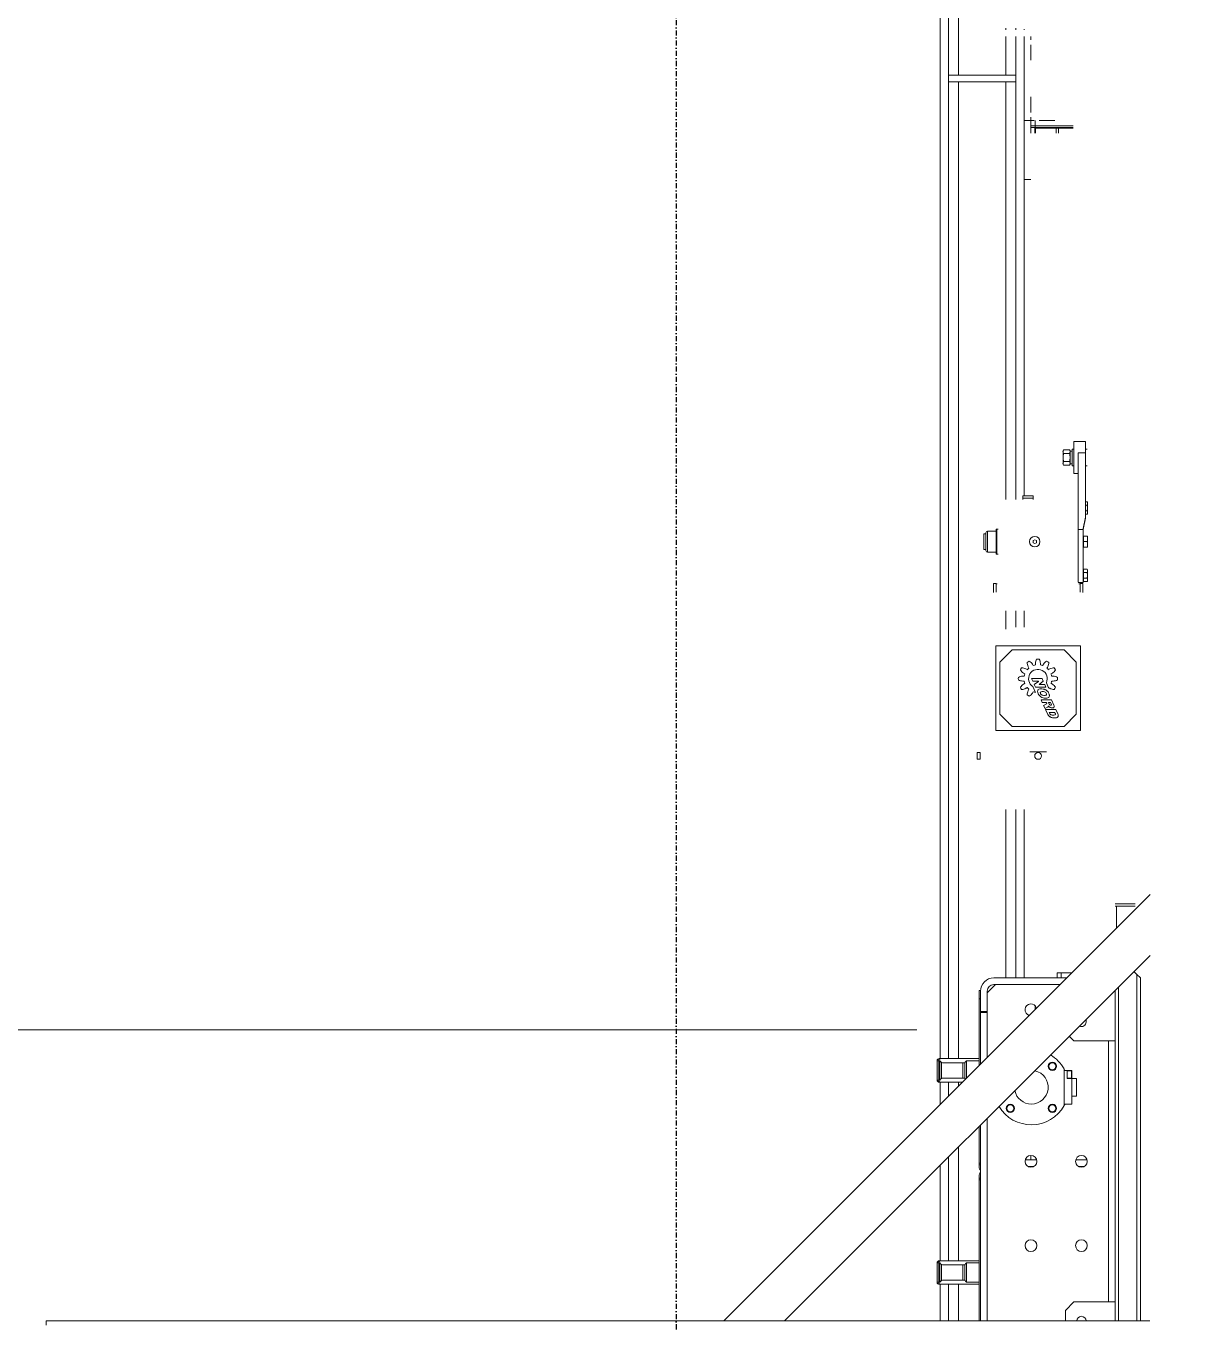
# Model space of a CAD drawing. Header units: millimetres. Extents: x 2179 to 48742, y 3478 to 161002.
# Drawn here: x 21297 to 22679, y 130119 to 131659 of the extents above; entities that cross this region are included whole.
import ezdxf

# ---------------------------------------------------------------- set-up
doc = ezdxf.new("R2010")
doc.units = ezdxf.units.MM
doc.linetypes.add('1_Čerchovaná 6_0mm', pattern=[12, 6, -3, 0, -3])
doc.layers.add('0-1', color=7, linetype='Continuous', lineweight=9)
for name, color, linetype, lineweight, true_color in [('2966-1_navrh dispozice stroju-HK_02_dwg-1', 7, 'Continuous', 9, 0x919191), ('man_ plochy-2', 7, 'Continuous', 9, 0x919191), ('S-GRID-1', 9, '1_Čerchovaná 6_0mm', 25, 0x808080)]:
    doc.layers.add(name, color=color, linetype=linetype, lineweight=lineweight, true_color=true_color)

# ---------------------------------------------------------------- blocks, each defined once
blk = doc.blocks.new('2966-1_navrh dispozice stroju-HK_02_dwg_SE3009-903385-1NP _ stroje')
at = {"layer": '0-1'}
for p, q in [((6397.5, -1577.7), (6401.5, -1577.7)), ((6407.3, -1577.7), (6425.7, -1577.7)), ((6469.3, -1577.7), (6487.7, -1577.7)), ((6493.5, -1577.7), (6497.5, -1577.7))]:
    blk.add_line(p, q, dxfattribs=at)
blk = doc.blocks.new('2966-1_navrh dispozice stroju-HK_02_dwg_SE3010-903386-1NP _ stroje')
at = {"layer": '0-1'}
blk.add_line((6505.5, -1577.7), (6512.5, -1577.7), dxfattribs=at)
blk = doc.blocks.new('2966-1_navrh dispozice stroju-HK_02_dwg_SE3008-903387-1NP _ stroje')
at = {"layer": '0-1'}
for p, q in [((6388.9, -1585.7), (6389.5, -1585.7)), ((6497.5, -1577.7), (6497.5, -1585.7))]:
    blk.add_line(p, q, dxfattribs=at)
at = {"layer": '0-1', "flags": 128}
blk.add_lwpolyline([(6397.5, -1585.7), (6497.5, -1585.7), (6567.5, -1585.7), (6567.5, -1577.7)], dxfattribs=at)
for name in ['2966-1_navrh dispozice stroju-HK_02_dwg_SE3009-903385-1NP _ stroje', '2966-1_navrh dispozice stroju-HK_02_dwg_SE3010-903386-1NP _ stroje']:
    blk.add_blockref(name, (0, 0))
blk = doc.blocks.new('2966-1_navrh dispozice stroju-HK_02_dwg_SE2964-903421-1NP _ stroje')
at = {"layer": '0-1', "flags": 128}
blk.add_lwpolyline([(6443.5, -1675.7), (6451.5, -1675.7), (6451.5, -1595.7), (6443.5, -1595.7)], close=True, dxfattribs=at)
blk = doc.blocks.new('2966-1_navrh dispozice stroju-HK_02_dwg_SE2955-903425-1NP _ stroje')
at = {"layer": '0-1'}
for p, q in [((6943, -1585.7), (6567.5, -1585.7)), ((7099, -1585.7), (7079.5, -1585.7)), ((7515.5, -1585.7), (7315.5, -1585.7))]:
    blk.add_line(p, q, dxfattribs=at)
blk = doc.blocks.new('2966-1_navrh dispozice stroju-HK_02_dwg_SE2956-903426-1NP _ stroje')
at = {"layer": '0-1'}
for p, q in [((6389.5, -1595.7), (6387.5, -1595.7)), ((6947.5, -1595.7), (6397.5, -1595.7)), ((7099, -1595.7), (7079.5, -1595.7)), ((7515.5, -1595.7), (7315.5, -1595.7))]:
    blk.add_line(p, q, dxfattribs=at)
blk = doc.blocks.new('2966-1_navrh dispozice stroju-HK_02_dwg_SE2957-903427-1NP _ stroje')
at = {"layer": '0-1'}
for p, q in [((6389.5, -1607.7), (6387.5, -1607.7)), ((6443.5, -1607.7), (6397.5, -1607.7)), ((6947.5, -1607.7), (6451.5, -1607.7)), ((7101.5, -1607.7), (7079.5, -1607.7)), ((7515.5, -1607.7), (7315.5, -1607.7))]:
    blk.add_line(p, q, dxfattribs=at)
blk = doc.blocks.new('2966-1_navrh dispozice stroju-HK_02_dwg_SE2958-903428-1NP _ stroje')
at = {"layer": '0-1'}
for p, q in [((6443.5, -1663.7), (6222.1, -1663.7)), ((7611.5, -1663.7), (6451.5, -1663.7)), ((7644.2, -1663.7), (7639.5, -1663.7)), ((7851.5, -1663.7), (7716.3, -1663.7)), ((7923, -1663.7), (7879.5, -1663.7))]:
    blk.add_line(p, q, dxfattribs=at)
blk = doc.blocks.new('2966-1_navrh dispozice stroju-HK_02_dwg_SE2959-903429-1NP _ stroje')
at = {"layer": '0-1'}
for p, q in [((7611.5, -1675.7), (6209.6, -1675.7)), ((7656.2, -1675.7), (7639.5, -1675.7)), ((7851.5, -1675.7), (7728.3, -1675.7)), ((7923, -1675.7), (7879.5, -1675.7))]:
    blk.add_line(p, q, dxfattribs=at)
blk = doc.blocks.new('2966-1_navrh dispozice stroju-HK_02_dwg_SE2960-903430-1NP _ stroje')
at = {"layer": '0-1'}
for p, q in [((7611.5, -1685.7), (5998.5, -1685.7)), ((7666.2, -1685.7), (7639.5, -1685.7)), ((7851.5, -1685.7), (7738.3, -1685.7)), ((7923, -1685.7), (7879.5, -1685.7))]:
    blk.add_line(p, q, dxfattribs=at)
blk = doc.blocks.new('2966-1_navrh dispozice stroju-HK_02_dwg_SE2954-903431-1NP _ stroje')
for name in ['2966-1_navrh dispozice stroju-HK_02_dwg_SE2955-903425-1NP _ stroje', '2966-1_navrh dispozice stroju-HK_02_dwg_SE2956-903426-1NP _ stroje', '2966-1_navrh dispozice stroju-HK_02_dwg_SE2957-903427-1NP _ stroje', '2966-1_navrh dispozice stroju-HK_02_dwg_SE2958-903428-1NP _ stroje', '2966-1_navrh dispozice stroju-HK_02_dwg_SE2959-903429-1NP _ stroje', '2966-1_navrh dispozice stroju-HK_02_dwg_SE2960-903430-1NP _ stroje']:
    blk.add_blockref(name, (0, 0))
blk = doc.blocks.new('2966-1_navrh dispozice stroju-HK_02_dwg_SE2778-903494-1NP _ stroje')
at = {"layer": '0-1'}
for p, q in [((7874.5, -1658.7), (7856.5, -1658.7)), ((7855.9, -1684), (7875.1, -1684))]:
    blk.add_line(p, q, dxfattribs=at)
at = {"layer": '0-1', "flags": 128}
for points in [[(7851.5, -1686.7), (7851.5, -1685.3), (7851.5, -1639.2)], [(7854, -1639.2), (7854, -1654.4), (7877, -1654.4), (7877, -1639.2)], [(7879.5, -1639.2), (7879.5, -1685.3), (7879.5, -1686.7)], [(7874.5, -1681.8), (7874.5, -1656.2), (7856.5, -1656.2), (7856.5, -1681.8)], [(7877, -1687.3), (7854, -1687.3), (7854, -1689.2), (7877, -1689.2), (7877, -1687.3), (7877, -1685.9), (7854, -1685.9), (7854, -1687.3)]]:
    blk.add_lwpolyline(points, dxfattribs=at)
at = {"layer": '0-1'}
for centre, radius, start, end in [((7854, -1686.7), 2.5, 180, 270), ((7850.4, -1680.5), 6.49, 303.1978, 327.5809), ((7880.6, -1680.5), 6.49, 212.4191, 236.8022), ((7877, -1686.7), 2.5, 270, 0)]:
    blk.add_arc(centre, radius, start, end, dxfattribs=at)
for points, knots in [([(7856.4, -1656.2), (7856.3, -1656.2), (7856.2, -1656.2), (7856.1, -1656.1), (7856, -1656.1), (7855.9, -1656), (7855.8, -1656), (7855.7, -1655.9), (7855.6, -1655.8), (7855.6, -1655.8), (7855.5, -1655.7), (7855.4, -1655.6), (7855.3, -1655.6), (7855.2, -1655.5), (7855.1, -1655.4), (7855, -1655.3), (7855, -1655.3), (7854.9, -1655.2), (7854.8, -1655.1), (7854.7, -1655.1), (7854.6, -1655), (7854.6, -1654.9), (7854.5, -1654.8), (7854.4, -1654.8), (7854.3, -1654.7), (7854.2, -1654.6), (7854.1, -1654.5), (7854.1, -1654.4), (7854, -1654.4)], [0, 0, 0, 0, 0.071322, 0.107036, 0.142754, 0.178473, 0.214191, 0.24991, 0.285628, 0.321347, 0.357066, 0.392784, 0.428503, 0.464222, 0.49994, 0.535659, 0.571377, 0.607096, 0.642814, 0.678533, 0.714252, 0.74997, 0.785689, 0.821407, 0.857126, 0.892844, 0.928563, 1, 1, 1, 1]), ([(7877, -1654.4), (7876.9, -1654.4), (7876.9, -1654.5), (7876.8, -1654.6), (7876.7, -1654.7), (7876.6, -1654.8), (7876.5, -1654.8), (7876.4, -1654.9), (7876.4, -1655), (7876.3, -1655.1), (7876.2, -1655.1), (7876.1, -1655.2), (7876, -1655.3), (7876, -1655.3), (7875.9, -1655.4), (7875.8, -1655.5), (7875.7, -1655.6), (7875.6, -1655.6), (7875.5, -1655.7), (7875.4, -1655.8), (7875.4, -1655.8), (7875.3, -1655.9), (7875.2, -1656), (7875.1, -1656), (7875, -1656.1), (7874.9, -1656.1), (7874.8, -1656.2), (7874.7, -1656.2), (7874.6, -1656.2)], [0, 0, 0, 0, 0.071437, 0.107156, 0.142874, 0.178593, 0.214311, 0.25003, 0.285748, 0.321467, 0.357186, 0.392904, 0.428623, 0.464341, 0.50006, 0.535778, 0.571497, 0.607216, 0.642934, 0.678653, 0.714372, 0.75009, 0.785809, 0.821527, 0.857246, 0.892964, 0.928678, 1, 1, 1, 1]), ([(7851.5, -1685.3), (7851.5, -1685.6), (7851.6, -1686), (7852, -1686.5), (7852.3, -1686.8), (7852.7, -1687), (7853.3, -1687.2), (7853.7, -1687.3), (7854, -1687.3)], [0, 0, 0, 0, 0.249775, 0.37473, 0.499732, 0.624771, 0.749834, 1, 1, 1, 1]), ([(7856.5, -1681.8), (7856.5, -1682.2), (7856.4, -1682.9), (7856.1, -1683.6), (7855.9, -1684)], [0, 0, 0, 0, 0.499999, 1, 1, 1, 1]), ([(7875.1, -1684), (7874.9, -1683.6), (7874.6, -1682.9), (7874.5, -1682.2), (7874.5, -1681.8)], [0, 0, 0, 0, 0.499999, 1, 1, 1, 1]), ([(7877, -1687.3), (7877.3, -1687.3), (7877.7, -1687.2), (7878.3, -1687), (7878.7, -1686.8), (7879, -1686.5), (7879.4, -1686), (7879.5, -1685.6), (7879.5, -1685.3)], [0, 0, 0, 0, 0.250161, 0.375224, 0.500264, 0.625267, 0.750223, 1, 1, 1, 1])]:
    blk.add_open_spline(points, degree=3, knots=knots, dxfattribs=at)
blk = doc.blocks.new('2966-1_navrh dispozice stroju-HK_02_dwg_SE2777-903495-1NP _ stroje')
at = {"layer": '0-1', "flags": 128}
for points in [[(7753.5, -1637.7), (7753.5, -1639.2), (7750.4, -1639.2)], [(7753.5, -1639.2), (7755.5, -1639.2), (7923, -1639.2)], [(7755.5, -1639.2), (7755.5, -1637.7), (7923, -1637.7)]]:
    blk.add_lwpolyline(points, dxfattribs=at)
at = {"layer": '0-1'}
blk.add_arc((7750.4, -1634.4), 4.86, 223.7377, 270, dxfattribs=at)
blk = doc.blocks.new('2966-1_navrh dispozice stroju-HK_02_dwg_SE2772-903498-1NP _ stroje')
at = {"layer": '0-1', "flags": 128}
for points in [[(7515.5, -1541.7), (7509.5, -1541.7), (7509.5, -1529.1)], [(7515.5, -1546.7), (7509.5, -1546.7), (7509.5, -1541.7)]]:
    blk.add_lwpolyline(points, dxfattribs=at)
blk = doc.blocks.new('2966-1_navrh dispozice stroju-HK_02_dwg_SE2770-903500-1NP _ stroje')
at = {"layer": '0-1'}
blk.add_line((7564.8, -1512.2), (7568, -1512.2), dxfattribs=at)
at = {"layer": '0-1', "flags": 128}
blk.add_lwpolyline([(7584.9, -1532.3), (7590.5, -1526.7), (7590.5, -1477.7)], dxfattribs=at)
at = {"layer": '0-1'}
blk.add_arc((7568, -1517.7), 5.5, 332.2054, 90, dxfattribs=at)
blk = doc.blocks.new('2966-1_navrh dispozice stroju-HK_02_dwg_SE2769-903501-1NP _ stroje')
at = {"layer": '0-1', "flags": 128}
blk.add_lwpolyline([(7900.5, -1477.7), (7900.5, -1526.7), (7910.5, -1536.7), (7923, -1536.7)], dxfattribs=at)
at = {"layer": '0-1'}
blk.add_arc((7923, -1517.7), 5.5, 90, 270, dxfattribs=at)
blk = doc.blocks.new('2966-1_navrh dispozice stroju-HK_02_dwg_SE2766-903504-1NP _ stroje')
at = {"layer": '0-1'}
for p, q in [((7923, -1451.7), (7511.6, -1451.7)), ((7923, -1473.8), (7526.4, -1473.8)), ((7923, -1477.7), (7530.3, -1477.7))]:
    blk.add_line(p, q, dxfattribs=at)
at = {"layer": '0-1', "flags": 128}
blk.add_lwpolyline([(7923, -1447.7), (7515.5, -1447.7), (7511.6, -1451.7), (7507.9, -1455.3)], dxfattribs=at)
blk = doc.blocks.new('2966-1_navrh dispozice stroju-HK_02_dwg_SE2757-903507-1NP _ stroje')
at = {"layer": '0-1'}
for p, q in [((7634.5, -1658.7), (7616.5, -1658.7)), ((7615.9, -1684), (7635.1, -1684))]:
    blk.add_line(p, q, dxfattribs=at)
at = {"layer": '0-1', "flags": 128}
for points in [[(7611.5, -1686.7), (7611.5, -1685.3), (7611.5, -1639.2)], [(7614, -1639.2), (7614, -1654.4), (7634.8, -1654.4)], [(7634.5, -1681.8), (7634.5, -1656.2), (7616.5, -1656.2), (7616.5, -1681.8)], [(7639.5, -1659.1), (7639.5, -1685.3), (7639.5, -1686.7)], [(7637, -1687.3), (7614, -1687.3), (7614, -1689.2), (7637, -1689.2), (7637, -1687.3), (7637, -1685.9), (7614, -1685.9), (7614, -1687.3)]]:
    blk.add_lwpolyline(points, dxfattribs=at)
at = {"layer": '0-1'}
for centre, radius, start, end in [((7614, -1686.7), 2.5, 180, 270), ((7610.4, -1680.5), 6.49, 303.1978, 327.5809), ((7640.6, -1680.5), 6.49, 212.4191, 236.8022), ((7637, -1686.7), 2.5, 270, 0)]:
    blk.add_arc(centre, radius, start, end, dxfattribs=at)
for points, knots in [([(7616.4, -1656.2), (7616.3, -1656.2), (7616.2, -1656.2), (7616.1, -1656.1), (7616, -1656.1), (7615.9, -1656), (7615.8, -1656), (7615.7, -1655.9), (7615.6, -1655.8), (7615.6, -1655.8), (7615.5, -1655.7), (7615.4, -1655.6), (7615.3, -1655.6), (7615.2, -1655.5), (7615.1, -1655.4), (7615, -1655.3), (7615, -1655.3), (7614.9, -1655.2), (7614.8, -1655.1), (7614.7, -1655.1), (7614.6, -1655), (7614.6, -1654.9), (7614.5, -1654.8), (7614.4, -1654.8), (7614.3, -1654.7), (7614.2, -1654.6), (7614.1, -1654.5), (7614.1, -1654.4), (7614, -1654.4)], [0, 0, 0, 0, 0.071322, 0.107036, 0.142754, 0.178473, 0.214191, 0.24991, 0.285628, 0.321347, 0.357066, 0.392784, 0.428503, 0.464222, 0.49994, 0.535659, 0.571377, 0.607096, 0.642814, 0.678533, 0.714252, 0.74997, 0.785689, 0.821407, 0.857126, 0.892844, 0.928563, 1, 1, 1, 1]), ([(7635.8, -1655.4), (7635.8, -1655.5), (7635.7, -1655.6), (7635.6, -1655.6), (7635.5, -1655.7), (7635.5, -1655.8), (7635.4, -1655.8), (7635.3, -1655.9), (7635.2, -1655.9), (7635.1, -1656), (7635, -1656), (7635, -1656.1), (7634.9, -1656.1), (7634.8, -1656.2), (7634.7, -1656.2), (7634.6, -1656.2)], [0, 0, 0, 0, 0.133358, 0.200037, 0.266716, 0.333395, 0.400074, 0.466753, 0.533433, 0.600112, 0.666791, 0.733469, 0.800148, 0.866823, 1, 1, 1, 1]), ([(7611.5, -1685.3), (7611.5, -1685.6), (7611.6, -1686), (7612, -1686.5), (7612.3, -1686.8), (7612.7, -1687), (7613.3, -1687.2), (7613.7, -1687.3), (7614, -1687.3)], [0, 0, 0, 0, 0.249775, 0.37473, 0.499732, 0.624771, 0.749834, 1, 1, 1, 1]), ([(7616.5, -1681.8), (7616.5, -1682.2), (7616.4, -1682.9), (7616.1, -1683.6), (7615.9, -1684)], [0, 0, 0, 0, 0.499999, 1, 1, 1, 1]), ([(7635.1, -1684), (7634.9, -1683.6), (7634.6, -1682.9), (7634.5, -1682.2), (7634.5, -1681.8)], [0, 0, 0, 0, 0.499999, 1, 1, 1, 1]), ([(7637, -1687.3), (7637.3, -1687.3), (7637.7, -1687.2), (7638.3, -1687), (7638.7, -1686.8), (7639, -1686.5), (7639.4, -1686), (7639.5, -1685.6), (7639.5, -1685.3)], [0, 0, 0, 0, 0.250161, 0.375224, 0.500264, 0.625267, 0.750223, 1, 1, 1, 1])]:
    blk.add_open_spline(points, degree=3, knots=knots, dxfattribs=at)
blk = doc.blocks.new('2966-1_navrh dispozice stroju-HK_02_dwg_SE2755-903508-1NP _ stroje')
at = {"layer": '0-1'}
for p, q in [((7619.7, -1639.2), (7540.5, -1639.2)), ((7735.5, -1639.2), (7691.8, -1639.2))]:
    blk.add_line(p, q, dxfattribs=at)
blk = doc.blocks.new('2966-1_navrh dispozice stroju-HK_02_dwg_SE2756-903509-1NP _ stroje')
at = {"layer": '0-1'}
for p, q in [((7618.2, -1637.7), (7540.5, -1637.7)), ((7735.5, -1637.7), (7690.3, -1637.7))]:
    blk.add_line(p, q, dxfattribs=at)
blk = doc.blocks.new('2966-1_navrh dispozice stroju-HK_02_dwg_SE2754-903510-1NP _ stroje')
at = {"layer": '0-1', "flags": 128}
for points in [[(7540.5, -1637.7), (7540.5, -1639.2), (7530.5, -1639.2), (7530.5, -1637.7)], [(7737.5, -1639.2), (7735.5, -1639.2), (7735.5, -1637.7)], [(7737.5, -1637.7), (7737.5, -1639.2), (7740.6, -1639.2)]]:
    blk.add_lwpolyline(points, dxfattribs=at)
at = {"layer": '0-1'}
blk.add_arc((7740.6, -1634.4), 4.86, 270, 316.2623, dxfattribs=at)
for name in ['2966-1_navrh dispozice stroju-HK_02_dwg_SE2756-903509-1NP _ stroje', '2966-1_navrh dispozice stroju-HK_02_dwg_SE2755-903508-1NP _ stroje']:
    blk.add_blockref(name, (0, 0))
blk = doc.blocks.new('2966-1_navrh dispozice stroju-HK_02_dwg_SE2752-903511-1NP _ stroje')
at = {"layer": '0-1'}
for start, end in [(360, 167.5845), (281.2857, 360)]:
    blk.add_arc((7645.5, -1577.2), 20, start, end, dxfattribs=at)
blk = doc.blocks.new('2966-1_navrh dispozice stroju-HK_02_dwg_SE2753-903512-1NP _ stroje')
at = {"layer": '0-1'}
for radius, start, end in [(44.6, 116.6108, 119.1367), (44.7, 60.8633, 63.3892)]:
    blk.add_arc((7645.5, -1577.2), radius, start, end, dxfattribs=at)
blk = doc.blocks.new('2966-1_navrh dispozice stroju-HK_02_dwg_SE2751-903513-1NP _ stroje')
at = {"layer": '0-1'}
blk.add_line((7623.8, -1538.2), (7667.2, -1538.2), dxfattribs=at)
at = {"layer": '0-1', "flags": 128}
for points in [[(7625.5, -1534.7), (7635, -1534.7), (7635, -1529.2), (7635, -1523.7), (7656, -1523.7), (7656, -1529.2)], [(7625.5, -1538.2), (7625.5, -1534.7), (7625.5, -1529.2), (7630.3, -1529.2), (7630.3, -1529.7)], [(7626, -1534.7), (7626, -1529.7), (7634.5, -1529.7), (7634.5, -1534.7)], [(7665.5, -1538.2), (7665.5, -1529.2), (7635, -1529.2), (7630.3, -1529.2)]]:
    blk.add_lwpolyline(points, dxfattribs=at)
at = {"layer": '0-1'}
for centre, radius in [((7620.5, -1552.2), 5), ((7620.5, -1552.2), 4.19), ((7670.5, -1552.2), 5), ((7670.5, -1552.2), 4.19), ((7670.5, -1602.2), 5), ((7670.5, -1602.2), 4.19)]:
    blk.add_circle(centre, radius, dxfattribs=at)
for radius, start, end in [(44.7, 119.1367, 149.3961), (44.6, 300.6039, 60.8633)]:
    blk.add_arc((7645.5, -1577.2), radius, start, end, dxfattribs=at)
for name in ['2966-1_navrh dispozice stroju-HK_02_dwg_SE2753-903512-1NP _ stroje', '2966-1_navrh dispozice stroju-HK_02_dwg_SE2752-903511-1NP _ stroje']:
    blk.add_blockref(name, (0, 0))
blk = doc.blocks.new('2966-1_navrh dispozice stroju-HK_02_dwg_SE2697-903567-1NP _ stroje')
at = {"layer": '0-1'}
for p, q in [((7726.5, -1577.7), (7731.5, -1577.7)), ((7739.5, -1577.7), (7740.5, -1577.7))]:
    blk.add_line(p, q, dxfattribs=at)
blk = doc.blocks.new('2966-1_navrh dispozice stroju-HK_02_dwg_SE2696-903568-1NP _ stroje')
blk.add_blockref('2966-1_navrh dispozice stroju-HK_02_dwg_SE2697-903567-1NP _ stroje', (0, 0))
blk = doc.blocks.new('2966-1_navrh dispozice stroju-HK_02_dwg_SE2695-903569-1NP _ stroje')
at = {"layer": '0-1'}
for p, q in [((7726.5, -1577.7), (7731.5, -1577.7)), ((7739.5, -1577.7), (7740.5, -1577.7))]:
    blk.add_line(p, q, dxfattribs=at)
blk = doc.blocks.new('2966-1_navrh dispozice stroju-HK_02_dwg_SE2694-903570-1NP _ stroje')
blk.add_blockref('2966-1_navrh dispozice stroju-HK_02_dwg_SE2695-903569-1NP _ stroje', (0, 0))
blk = doc.blocks.new('2966-1_navrh dispozice stroju-HK_02_dwg_SE2692-903572-1NP _ stroje')
at = {"layer": '0-1'}
for p, q in [((7618.2, -1637.7), (7556.5, -1637.7)), ((7923, -1637.7), (7690.3, -1637.7))]:
    blk.add_line(p, q, dxfattribs=at)
blk = doc.blocks.new('2966-1_navrh dispozice stroju-HK_02_dwg_SE2691-903573-1NP _ stroje')
at = {"layer": '0-1'}
blk.add_line((7556.5, -1637.7), (7556.5, -1629.7), dxfattribs=at)
blk.add_blockref('2966-1_navrh dispozice stroju-HK_02_dwg_SE2692-903572-1NP _ stroje', (0, 0))
blk = doc.blocks.new('2966-1_navrh dispozice stroju-HK_02_dwg_SE2690-903574-1NP _ stroje')
at = {"layer": '0-1'}
blk.add_line((7548.6, -1572.7), (7553.2, -1572.7), dxfattribs=at)
blk.add_arc((7827.5, -1566.7), 6, 281.8869, 315.3341, dxfattribs=at)
blk = doc.blocks.new('2966-1_navrh dispozice stroju-HK_02_dwg_SE2688-903575-1NP _ stroje')
at = {"layer": '0-1'}
for p, q in [((7739.5, -1514.1), (7739.5, -1521.4)), ((7739.5, -1574.1), (7739.5, -1581.4))]:
    blk.add_line(p, q, dxfattribs=at)
blk = doc.blocks.new('2966-1_navrh dispozice stroju-HK_02_dwg_SE2689-903576-1NP _ stroje')
at = {"layer": '0-1'}
for p, q in [((7731.5, -1511), (7731.5, -1524.5)), ((7731.5, -1571), (7731.5, -1584.5))]:
    blk.add_line(p, q, dxfattribs=at)
blk = doc.blocks.new('2966-1_navrh dispozice stroju-HK_02_dwg_SE2687-903577-1NP _ stroje')
for name in ['2966-1_navrh dispozice stroju-HK_02_dwg_SE2689-903576-1NP _ stroje', '2966-1_navrh dispozice stroju-HK_02_dwg_SE2688-903575-1NP _ stroje']:
    blk.add_blockref(name, (0, 0))
blk = doc.blocks.new('2966-1_navrh dispozice stroju-HK_02_dwg_SE2686-903578-1NP _ stroje')
at = {"layer": '0-1'}
for p, q in [((7515.5, -1535.1), (7515.5, -1621.8)), ((7523.5, -1619.7), (7523.5, -1621.8)), ((7531.4, -1629.7), (7533.5, -1629.7))]:
    blk.add_line(p, q, dxfattribs=at)
at = {"layer": '0-1', "flags": 128}
blk.add_lwpolyline([(7531.4, -1637.7), (7555.5, -1637.7), (7555.5, -1629.7)], dxfattribs=at)
at = {"layer": '0-1'}
for radius in [15.9, 7.92]:
    blk.add_arc((7531.4, -1621.8), radius, 180, 270, dxfattribs=at)
blk = doc.blocks.new('2966-1_navrh dispozice stroju-HK_02_dwg_SE2685-903579-1NP _ stroje')
at = {"layer": '0-1'}
for p, q in [((7533.5, -1629.7), (7610.2, -1629.7)), ((7682.3, -1629.7), (7923, -1629.7))]:
    blk.add_line(p, q, dxfattribs=at)
blk = doc.blocks.new('2966-1_navrh dispozice stroju-HK_02_dwg_SE2684-903580-1NP _ stroje')
at = {"layer": '0-1'}
blk.add_line((7900.5, -1485.7), (7590.5, -1485.7), dxfattribs=at)
at = {"layer": '0-1', "flags": 128}
blk.add_lwpolyline([(7523.5, -1543.1), (7523.5, -1619.7), (7533.5, -1629.7)], dxfattribs=at)
at = {"layer": '0-1'}
for centre in [(7733.5, -1517.7), (7833.5, -1517.7), (7733.5, -1577.7), (7833.5, -1577.7)]:
    blk.add_circle(centre, 7, dxfattribs=at)
blk.add_arc((7553.5, -1577.7), 7, 106.814, 343.186, dxfattribs=at)
blk.add_blockref('2966-1_navrh dispozice stroju-HK_02_dwg_SE2685-903579-1NP _ stroje', (0, 0))
blk = doc.blocks.new('2966-1_navrh dispozice stroju-HK_02_dwg_SE2090-903891-1NP _ stroje')
at = {"layer": '0-1', "flags": 128}
blk.add_lwpolyline([(6907.5, -1526.7), (6907.5, -1528.7), (6887.5, -1528.7), (6887.5, -1526.7)], dxfattribs=at)
blk = doc.blocks.new('2966-1_navrh dispozice stroju-HK_02_dwg_SE2073-903892-1NP _ stroje')
at = {"layer": '0-1'}
for p, q in [((7170.9, -1556.7), (7165, -1559.3)), ((7169.6, -1575.4), (7176.5, -1572.3))]:
    blk.add_line(p, q, dxfattribs=at)
for centre, radius, start, end in [((7160.2, -1569.4), 23.3, 116.2007, 123.7993), ((7159.6, -1549.4), 12.4, 182.9721, 207.6903), ((7185.6, -1536.2), 41.6, 207.1689, 209.6794), ((7143.1, -1558.9), 12.4, 32.3097, 57.0279), ((7118.7, -1574.8), 41.6, 30.3206, 32.8311), ((7160.2, -1569.4), 16.5, 100.2259, 109.7741), ((7198.8, -1553.3), 41.6, 177.1689, 179.6794), ((7169.7, -1551.8), 12.4, 152.9721, 177.6903), ((7160.2, -1569.4), 23.3, 86.2007, 93.7993), ((7150.7, -1551.8), 12.4, 2.3097, 27.0279), ((7121.5, -1553.3), 41.6, 0.3206, 2.8311), ((7160.2, -1569.4), 16.5, 70.2259, 79.7741), ((7201.6, -1574.8), 41.6, 147.1689, 149.6794), ((7177.2, -1558.9), 12.4, 122.9721, 147.6903), ((7160.2, -1569.4), 23.3, 56.2007, 63.7993), ((7134.7, -1536.2), 41.6, 330.4608, 332.8311), ((7160.7, -1549.4), 12.4, 332.3097, 357.0279), ((7142.6, -1578.9), 12.4, 92.3097, 117.0279), ((7160.2, -1569.4), 23.3, 176.2007, 183.7993), ((7142.6, -1559.9), 12.4, 242.9721, 267.6903), ((7160.2, -1569.4), 23.3, 146.2007, 153.7993), ((7149.7, -1552.4), 12.4, 212.9721, 237.6903), ((7140.2, -1568.8), 12.4, 62.3097, 87.0279), ((7144.1, -1608), 41.6, 90.3206, 92.8311), ((7165.6, -1527.9), 41.6, 237.1689, 239.6794), ((7160.2, -1569.4), 16.5, 160.2259, 169.7741), ((7127, -1594.8), 41.6, 60.3206, 62.8311), ((7160.2, -1569.4), 16.5, 130.2259, 139.7741), ((7160.2, -1569.4), 11.1, 64.5468, 327.3501), ((7149.7, -1586.4), 12.4, 122.3097, 147.0279), ((7160.2, -1569.4), 23.3, 206.2007, 213.7993), ((7140.2, -1570), 12.4, 272.9721, 297.6903), ((7144.1, -1530.8), 41.6, 267.1689, 269.6794), ((7165.6, -1610.9), 41.6, 120.3206, 122.8311), ((7160.2, -1569.4), 16.5, 190.2259, 199.7741), ((7127, -1544), 41.6, 297.1689, 299.6794), ((7159.6, -1589.4), 12.4, 152.3097, 177.0279), ((7160.2, -1569.4), 16.5, 220.2259, 229.7741), ((7185.6, -1602.6), 41.6, 150.3206, 152.8311), ((7143.1, -1579.9), 12.4, 302.9721, 327.6903), ((7118.7, -1564), 41.6, 327.1689, 329.6794), ((7160.2, -1569.4), 16.5, 250.2259, 259.7741), ((7198.8, -1585.4), 41.6, 180.3206, 182.8311), ((7160.2, -1569.4), 16.5, 280.2259, 289.7741), ((7121.5, -1585.4), 41.6, 357.1689, 359.6794), ((7201.6, -1564), 41.6, 210.3206, 212.8311), ((7177.2, -1579.9), 12.4, 212.3097, 237.0279), ((7160.2, -1569.4), 16.5, 310.2259, 319.7741), ((7134.7, -1602.6), 41.6, 27.1689, 29.6794), ((7160.7, -1589.4), 12.4, 2.9721, 27.6903), ((7193.4, -1544), 41.6, 240.3206, 242.8311), ((7180.2, -1570), 12.4, 242.3097, 267.0279), ((7160.2, -1569.4), 16.5, 340.2259, 349.7741), ((7154.8, -1610.9), 41.6, 57.1689, 59.6794), ((7170.7, -1586.4), 12.4, 32.9721, 57.6903), ((7160.2, -1569.4), 23.3, 326.2007, 333.7993), ((7160.2, -1569.4), 23.3, 236.2007, 243.7993), ((7169.7, -1587), 12.4, 182.3097, 207.0279), ((7160.2, -1569.4), 23.3, 266.2007, 273.7993), ((7150.7, -1587), 12.4, 332.9721, 357.6903), ((7160.2, -1569.4), 23.3, 296.2007, 303.7993)]:
    blk.add_arc(centre, radius, start, end, dxfattribs=at)
blk = doc.blocks.new('2966-1_navrh dispozice stroju-HK_02_dwg_SE2072-903893-1NP _ stroje')
at = {"layer": '0-1', "flags": 128}
for points in [[(7201.9, -1558.2), (7197, -1560.4), (7197, -1548), (7202.1, -1545.7)], [(7201.2, -1555.7), (7200.3, -1556.2), (7200.3, -1549.4), (7201.3, -1548.9)]]:
    blk.add_lwpolyline(points, dxfattribs=at)
at = {"layer": '0-1'}
for centre, radius, start, end in [((7199.4, -1551.7), 4.37, 294.0414, 322.945), ((7203.8, -1555.2), 6.76, 105.1656, 111.2365), ((7198.3, -1550.3), 8.7, 294.7671, 324.5873), ((7202.3, -1549.9), 1.27, 85.0312, 105.8063), ((7207, -1558.3), 13.5, 105.4826, 111.4248), ((7202.4, -1549.5), 0.875, 52.7109, 85.0782), ((7202.3, -1549.6), 0.967, 12.366, 51.5556), ((7200.5, -1552.8), 2.85, 326.4645, 347.0833), ((7195.9, -1551.5), 7.61, 356.8424, 16.178), ((7196.8, -1551.5), 6.74, 343.5433, 356.7162), ((7204.1, -1548), 2.79, 78.0933, 104.9326), ((7203.8, -1548), 2.89, 48.2323, 71.4513), ((7198, -1550.5), 8.82, 326.334, 350.6087), ((7203.5, -1548.1), 3.16, 12.3742, 46.1851), ((7194.5, -1550), 12.3, 350.8346, 11.884)]:
    blk.add_arc(centre, radius, start, end, dxfattribs=at)
blk = doc.blocks.new('2966-1_navrh dispozice stroju-HK_02_dwg_SE2071-903894-1NP _ stroje')
at = {"layer": '0-1'}
for centre, radius, start, end in [((7180.3, -1560.9), 5.12, 95.2162, 107.1372), ((7180.4, -1558.9), 3.2, 68.5716, 99.6244), ((7183.7, -1565.5), 11.4, 154.855, 182.6083), ((7180.6, -1565), 8.48, 187.1404, 204.1193), ((7175.4, -1567.1), 2.82, 208.742, 235.1553), ((7181, -1564.4), 8.58, 132.614, 154.3159), ((7175.2, -1567.2), 2.61, 235.4512, 267.1617), ((7174.7, -1562.1), 7.8, 272.7759, 297.4318), ((7181.9, -1565.5), 10.1, 107.9104, 131.7259), ((7180.8, -1563.3), 5.25, 141.6046, 176.4881), ((7187.9, -1563.5), 12.3, 177.4957, 189.2673), ((7177.2, -1565.1), 1.47, 195.4912, 239.8957), ((7177, -1565.3), 1.27, 244.8229, 275.6307), ((7179.2, -1562.2), 3.26, 106.2458, 138.1052), ((7176.6, -1563.2), 3.38, 279.1477, 318.3572), ((7178.7, -1560.7), 1.61, 82.5831, 105.4224), ((7174.3, -1560.8), 9.13, 296.4414, 326.1511), ((7178.7, -1560.2), 1.18, 34.4216, 82.1021), ((7177.2, -1563.6), 2.63, 315.2297, 340.3453), ((7178, -1560.7), 2.05, 5.5799, 33.042), ((7171.1, -1561.8), 8.97, 342.5045, 8.1864), ((7180.6, -1558.3), 2.52, 19.6939, 67.0742), ((7173.4, -1560.4), 10.1, 326.717, 359.5331), ((7175.2, -1560.4), 8.34, 359.4727, 20.7585)]:
    blk.add_arc(centre, radius, start, end, dxfattribs=at)
blk = doc.blocks.new('2966-1_navrh dispozice stroju-HK_02_dwg_SE2070-903895-1NP _ stroje')
at = {"layer": '0-1', "flags": 128}
for points in [[(7188.6, -1559.4), (7188.6, -1564.2), (7185.2, -1565.7), (7185.2, -1553.3), (7191.6, -1550.4)], [(7190.3, -1556), (7188.6, -1556.8), (7188.6, -1554.3), (7190.1, -1553.6), (7190.7, -1553.4)], [(7194.2, -1558), (7195.8, -1560.9), (7192.1, -1562.6), (7190.4, -1559.7)], [(7192.6, -1556.9), (7192.6, -1556.9), (7192.6, -1557)]]:
    blk.add_lwpolyline(points, dxfattribs=at)
at = {"layer": '0-1'}
for centre, radius, start, end in [((7185.1, -1546.9), 10.5, 299.7778, 303.9218), ((7191.1, -1554.3), 0.974, 90.4238, 109.3448), ((7189.9, -1554.1), 1.76, 306.2084, 331.6214), ((7191.1, -1553.9), 0.544, 69.2326, 90), ((7191.1, -1553.8), 0.469, 31.4419, 68.1146), ((7190, -1554.2), 1.63, 332.2512, 350.7745), ((7190.7, -1554), 0.873, 8.7165, 30.5499), ((7193.3, -1553.9), 3.91, 84.1813, 114.6998), ((7189.7, -1554.2), 1.91, 350.7196, 8.8194), ((7187.4, -1550.4), 8.33, 308.8799, 320.4931), ((7193.3, -1551.6), 1.61, 24.5951, 76.0146), ((7189.7, -1552.4), 5.26, 321.1972, 343.9517), ((7192, -1552.1), 2.97, 1.7606, 22.3442), ((7189.4, -1552.3), 5.54, 344.4966, 3.6266), ((7189, -1559.4), 0.45, 128.7552, 177.1294), ((7189.2, -1559.6), 0.67, 105.6721, 127.717), ((7189.4, -1560.2), 1.27, 85.0102, 108.0455), ((7189.4, -1559.6), 0.733, 53.5621, 83.2355), ((7189.1, -1560.1), 1.29, 36.0966, 52.9093), ((7187.5, -1561.3), 3.22, 28.7815, 37.6989), ((7192.6, -1558.7), 1.7, 73.2246, 91.2051), ((7192.6, -1558.5), 1.55, 51.449, 72.7757), ((7191.9, -1559.4), 2.67, 29.8105, 50.2362)]:
    blk.add_arc(centre, radius, start, end, dxfattribs=at)
blk = doc.blocks.new('2966-1_navrh dispozice stroju-HK_02_dwg_SE2069-903896-1NP _ stroje')
at = {"layer": '0-1', "flags": 128}
blk.add_lwpolyline([(7170.5, -1572.3), (7167.3, -1573.7), (7163.4, -1568.8), (7163.3, -1568.9), (7163.3, -1575.5), (7160.2, -1576.9), (7160.2, -1564.5), (7163.3, -1563.1), (7167.3, -1568.1), (7167.3, -1561.3), (7170.5, -1559.9), (7170.5, -1572.3)], dxfattribs=at)
blk = doc.blocks.new('2966-1_navrh dispozice stroju-HK_02_dwg_SE2068-903897-1NP _ stroje')
at = {"layer": '0-1'}
for p, q in [((6891.9, -1512.7), (6968.3, -1512.7)), ((6950.3, -1510.8), (6950.3, -1512.7)), ((6954.1, -1510.9), (6954.1, -1512.7)), ((6960.9, -1510.9), (6960.9, -1512.7)), ((6991.3, -1515.2), (6991.3, -1515.7)), ((7003.7, -1515.7), (7003.7, -1515.2)), ((7031.3, -1515.2), (7031.3, -1515.7)), ((7043.7, -1515.7), (7043.7, -1515.2))]:
    blk.add_line(p, q, dxfattribs=at)
at = {"layer": '0-1', "flags": 128}
for points in [[(6916.5, -1521.7), (6916.5, -1526.7), (6878.5, -1526.7), (6878.5, -1512.7), (6891.9, -1512.7), (6891.9, -1521.7), (6983.2, -1521.7)], [(6964.7, -1512.7), (6964.7, -1510.8), (6964, -1510.4), (6963.8, -1510.4), (6962, -1510.4), (6957.5, -1510.4), (6953, -1510.4), (6951.2, -1510.4), (6951, -1510.4), (6950.3, -1510.8)], [(6983, -1515.7), (6969.5, -1512.7), (6968.3, -1512.7), (6981.8, -1515.7), (6983.2, -1515.7)], [(7046, -1521.7), (7046, -1515.7), (6983.2, -1515.7), (6983.2, -1521.7), (7045.6, -1521.7)], [(6997.5, -1510.8), (6997.5, -1515.2), (6991, -1515.2), (6991, -1510.9), (6991, -1510.4), (6992.8, -1510.4), (6996, -1510.4), (6999, -1510.4), (7002.2, -1510.4), (7004, -1510.4), (7004, -1510.9), (7004, -1515.2), (6997.5, -1515.2)], [(7040.9, -1515.2), (7044.7, -1515.2), (7044.7, -1510.8), (7044, -1510.4), (7043.8, -1510.4), (7042, -1510.4), (7037.5, -1510.4), (7033, -1510.4), (7031.2, -1510.4), (7031, -1510.4), (7030.3, -1510.8)], [(7030.3, -1510.8), (7030.3, -1515.2), (7034.1, -1515.2)], [(7034.1, -1510.9), (7034.1, -1515.2), (7040.9, -1515.2), (7040.9, -1510.9)]]:
    blk.add_lwpolyline(points, dxfattribs=at)
at = {"layer": '0-1'}
for centre, radius, start, end in [((6952.7, -1514.9), 4.67, 108.5115, 120.227), ((6951.4, -1515.1), 4.94, 57.7003, 70.8862), ((6963.5, -1515.1), 4.91, 108.6092, 121.8942), ((6962.3, -1514.9), 4.69, 59.4472, 71.0984), ((6995, -1522.3), 12.1, 100.8596, 109.6042), ((6993.8, -1521.9), 11.7, 71.3042, 78.9167), ((7001.2, -1521.9), 11.6, 100.8346, 108.4756), ((6999.9, -1522.3), 12.1, 70.1172, 78.8169), ((7032.7, -1514.9), 4.67, 108.5115, 120.227), ((7031.4, -1515.1), 4.94, 57.7003, 70.8862), ((7043.5, -1515.1), 4.91, 108.6092, 121.8942), ((7042.3, -1514.9), 4.69, 59.4472, 71.0984)]:
    blk.add_arc(centre, radius, start, end, dxfattribs=at)
for points, knots in [([(6957.5, -1510.4), (6956.8, -1510.4), (6955.8, -1510.6), (6954.7, -1510.8), (6954.1, -1510.9)], [0, 0, 0, 0.374998, 0.624996, 1, 1, 1]), ([(6960.9, -1510.9), (6960.3, -1510.8), (6959.2, -1510.6), (6958.2, -1510.4), (6957.5, -1510.4)], [0, 0, 0, 0.375004, 0.625002, 1, 1, 1]), ([(7037.5, -1510.4), (7036.8, -1510.4), (7035.8, -1510.6), (7034.7, -1510.8), (7034.1, -1510.9)], [0, 0, 0, 0.374998, 0.624996, 1, 1, 1]), ([(7040.9, -1510.9), (7040.3, -1510.8), (7039.2, -1510.6), (7038.2, -1510.4), (7037.5, -1510.4)], [0, 0, 0, 0.375004, 0.625002, 1, 1, 1])]:
    blk.add_open_spline(points, degree=2, knots=knots, dxfattribs=at)
blk = doc.blocks.new('2966-1_navrh dispozice stroju-HK_02_dwg_SE2067-903898-1NP _ stroje')
at = {"layer": '0-1', "flags": 128}
for points in [[(7221.7, -1619.4), (7221.7, -1519), (7121.3, -1519), (7121.3, -1619.4)], [(7216.9, -1538.4), (7202.3, -1523.8), (7140.7, -1523.8), (7126.1, -1538.4), (7126.1, -1600.1), (7140.7, -1614.6), (7202.3, -1614.6), (7216.9, -1600.1)]]:
    blk.add_lwpolyline(points, close=True, dxfattribs=at)
blk = doc.blocks.new('2966-1_navrh dispozice stroju-HK_02_dwg_SE2066-903899-1NP _ stroje')
at = {"layer": '0-1', "flags": 128}
blk.add_lwpolyline([(6996.3, -1575.2), (6995.2, -1573.2), (6996.3, -1571.2), (6998.7, -1571.2), (6999.8, -1573.2), (6998.7, -1575.2)], close=True, dxfattribs=at)
at = {"layer": '0-1'}
blk.add_circle((6997.5, -1573.2), 6.25, dxfattribs=at)
blk = doc.blocks.new('2966-1_navrh dispozice stroju-HK_02_dwg_SE2065-903900-1NP _ stroje')
at = {"layer": '0-1'}
blk.add_line((7047.5, -1519.2), (7047.5, -1520.7), dxfattribs=at)
at = {"layer": '0-1', "flags": 128}
blk.add_lwpolyline([(7057.3, -1519.2), (7047.3, -1519.2), (7047.3, -1516.2), (7057.9, -1516.2)], dxfattribs=at)
blk = doc.blocks.new('2966-1_navrh dispozice stroju-HK_02_dwg_SE2064-903901-1NP _ stroje')
at = {"layer": '0-1'}
for p, q in [((6947.5, -1575.2), (6946, -1575.2)), ((6946, -1587.2), (6947.5, -1587.2))]:
    blk.add_line(p, q, dxfattribs=at)
at = {"layer": '0-1', "flags": 128}
blk.add_lwpolyline([(6946, -1587.5), (6946, -1575), (6943, -1575), (6943, -1587.5)], close=True, dxfattribs=at)
blk = doc.blocks.new('2966-1_navrh dispozice stroju-HK_02_dwg_SE2063-903902-1NP _ stroje')
at = {"layer": '0-1', "flags": 128}
for points in [[(6982.5, -1616.7), (6982.5, -1618.2), (7012.5, -1618.2), (7012.5, -1616.7)], [(6982.5, -1618.2), (6982.7, -1619.2), (7012.3, -1619.2), (7012.5, -1618.2)]]:
    blk.add_lwpolyline(points, dxfattribs=at)
blk = doc.blocks.new('2966-1_navrh dispozice stroju-HK_02_dwg_SE2061-903903-1NP _ stroje')
at = {"layer": '0-1'}
blk.add_circle((7252, -1569.2), 4, dxfattribs=at)
blk = doc.blocks.new('2966-1_navrh dispozice stroju-HK_02_dwg_SE2058-903904-1NP _ stroje')
at = {"layer": '0-1'}
blk.add_line((7008, -1631.2), (6987, -1631.2), dxfattribs=at)
at = {"layer": '0-1', "flags": 128}
for points in [[(7010, -1619.2), (7010, -1629.2), (6985, -1629.2), (6985, -1619.2)], [(7006.8, -1631.2), (7006.8, -1633.5), (6988.3, -1633.5), (6988.3, -1631.2)]]:
    blk.add_lwpolyline(points, dxfattribs=at)
at = {"layer": '0-1'}
for centre, radius, start, end in [((6987, -1629.2), 2, 180, 270), ((7008, -1629.2), 2, 270, 0), ((6997.5, -1462.5), 171.3, 266.9037, 273.0963)]:
    blk.add_arc(centre, radius, start, end, dxfattribs=at)
blk = doc.blocks.new('2966-1_navrh dispozice stroju-HK_02_dwg_SE2057-903905-1NP _ stroje')
at = {"layer": '0-1'}
blk.add_line((7047.5, -1617.7), (7047.5, -1619.2), dxfattribs=at)
at = {"layer": '0-1', "flags": 128}
blk.add_lwpolyline([(7057.9, -1622.2), (7047.3, -1622.2), (7047.3, -1619.2), (7057.3, -1619.2)], dxfattribs=at)
blk = doc.blocks.new('2966-1_navrh dispozice stroju-HK_02_dwg_SE2056-903906-1NP _ stroje')
at = {"layer": '0-1'}
blk.add_line((7247.3, -1559.2), (7247.3, -1579.2), dxfattribs=at)
blk = doc.blocks.new('2966-1_navrh dispozice stroju-HK_02_dwg_SE2054-903907-1NP _ stroje')
at = {"layer": '0-1', "flags": 128}
blk.add_lwpolyline([(7256, -1638.1), (7256, -1641.6), (7248, -1641.6), (7248, -1638.1)], close=True, dxfattribs=at)
blk = doc.blocks.new('2966-1_navrh dispozice stroju-HK_02_dwg_SE2051-903908-1NP _ stroje')
at = {"layer": '0-1'}
for p, q in [((6889.9, -1528.7), (6889.9, -1531.2)), ((6905.1, -1531.2), (6905.1, -1528.7))]:
    blk.add_line(p, q, dxfattribs=at)
blk = doc.blocks.new('2966-1_navrh dispozice stroju-HK_02_dwg_SE2050-903909-1NP _ stroje')
at = {"layer": '0-1'}
for p, q in [((6887.5, -1510.7), (6887.5, -1512.7)), ((6907.5, -1512.7), (6907.5, -1510.7))]:
    blk.add_line(p, q, dxfattribs=at)
blk = doc.blocks.new('2966-1_navrh dispozice stroju-HK_02_dwg_SE2049-903910-1NP _ stroje')
at = {"layer": '0-1', "flags": 128}
for points in [[(6904.4, -1539.6), (6897.5, -1539.6), (6890.6, -1539.6), (6888.3, -1538.9), (6888.3, -1532), (6889.5, -1531.2), (6890.6, -1531.2), (6892.9, -1532), (6892.9, -1538.9)], [(6890.6, -1539.6), (6889.5, -1539.6), (6888.3, -1538.9)], [(6890.6, -1531.2), (6897.5, -1531.2), (6904.4, -1531.2), (6905.5, -1531.2), (6906.7, -1532)], [(6904.4, -1531.2), (6906.7, -1532), (6906.7, -1538.9), (6905.5, -1539.6), (6904.4, -1539.6), (6902.1, -1538.9), (6902.1, -1532)]]:
    blk.add_lwpolyline(points, dxfattribs=at)
at = {"layer": '0-1'}
for centre, start, end in [((6890.7, -1535.8), 91.6642, 122.72), ((6890.4, -1535.1), 271.6642, 302.72), ((6904.6, -1535.8), 91.6642, 122.72), ((6904.3, -1535.1), 271.6642, 302.72)]:
    blk.add_arc(centre, 4.52, start, end, dxfattribs=at)
for points, knots in [([(6897.5, -1531.2), (6896.7, -1531.2), (6895.2, -1531.4), (6893.6, -1531.7), (6892.9, -1532)], [0, 0, 0, 0, 0.500001, 1, 1, 1, 1]), ([(6892.9, -1538.9), (6893.6, -1539.1), (6895.2, -1539.5), (6896.7, -1539.6), (6897.5, -1539.6)], [0, 0, 0, 0, 0.499999, 1, 1, 1, 1]), ([(6902.1, -1532), (6901.4, -1531.7), (6899.8, -1531.4), (6898.3, -1531.2), (6897.5, -1531.2)], [0, 0, 0, 0, 0.5, 1, 1, 1, 1]), ([(6897.5, -1539.6), (6898.3, -1539.6), (6899.8, -1539.5), (6901.4, -1539.1), (6902.1, -1538.9)], [0, 0, 0, 0, 0.5, 1, 1, 1, 1])]:
    blk.add_open_spline(points, degree=3, knots=knots, dxfattribs=at)
blk = doc.blocks.new('2966-1_navrh dispozice stroju-HK_02_dwg_SE1902-903919-1NP _ stroje')
at = {"layer": '0-1'}
for p, q in [((6497.5, -1549.5), (6497.5, -1567.9)), ((6497.5, -1572.7), (6503.5, -1572.7))]:
    blk.add_line(p, q, dxfattribs=at)
at = {"layer": '0-1', "flags": 128}
blk.add_lwpolyline([(6503.5, -1527.7), (6503.5, -1572.7), (6503.5, -1577.7), (6497.5, -1577.7), (6497.5, -1573.7)], dxfattribs=at)
blk = doc.blocks.new('2966-1_navrh dispozice stroju-HK_02_dwg_SE1463-904033-1NP _ stroje')
at = {"layer": '0-1'}
blk.add_line((7427.5, -1453.7), (7427.5, -1477.7), dxfattribs=at)
blk = doc.blocks.new('2966-1_navrh dispozice stroju-HK_02_dwg_SE1462-904034-1NP _ stroje')
at = {"layer": '0-1'}
blk.add_line((7430.5, -1475.9), (7456.3, -1475.9), dxfattribs=at)
at = {"layer": '0-1', "flags": 128}
blk.add_lwpolyline([(7430.5, -1453.7), (7430.5, -1475.9), (7430.5, -1477.7)], dxfattribs=at)
blk = doc.blocks.new('2966-1_navrh dispozice stroju-HK_02_dwg_SE1457-904035-1NP _ stroje')
at = {"layer": '0-1'}
blk.add_line((7427.5, -1453.7), (7427.5, -1477.7), dxfattribs=at)
blk = doc.blocks.new('2966-1_navrh dispozice stroju-HK_02_dwg_SE1056-904164-1NP _ stroje')
at = {"layer": '0-1'}
blk.add_line((6503.5, -1572.7), (6505.5, -1572.7), dxfattribs=at)
at = {"layer": '0-1', "flags": 128}
blk.add_lwpolyline([(6503.5, -1577.7), (6505.5, -1577.7), (6505.5, -1572.7), (6505.5, -1527.7)], dxfattribs=at)
blk = doc.blocks.new('2966-1_navrh dispozice stroju-HK_02_dwg_SE1055-904165-1NP _ stroje')
at = {"layer": '0-1'}
for p, q in [((6506.5, -1544.9), (6512.5, -1544.9)), ((6506.5, -1547.8), (6512.5, -1547.8)), ((6506.5, -1570.2), (6505.5, -1570.2)), ((6506.5, -1572.2), (6505.5, -1572.2)), ((6506.5, -1572.1), (6512.5, -1572.1))]:
    blk.add_line(p, q, dxfattribs=at)
at = {"layer": '0-1', "flags": 128}
blk.add_lwpolyline([(6512.5, -1573.2), (6506.5, -1573.2), (6506.5, -1572.1), (6506.5, -1547.8), (6506.5, -1544.9), (6506.5, -1527.7)], dxfattribs=at)
at = {"layer": '0-1'}
blk.add_arc((6511.5, -1527.7), 6, 180, 213.5573, dxfattribs=at)
blk = doc.blocks.new('2966-1_navrh dispozice stroju-HK_02_dwg_SE982-904189-1NP _ stroje')
at = {"layer": '0-1'}
for p, q in [((7416.7, -1436.2), (7923, -1942.6)), ((7923, -1870.4), (7488.8, -1436.2))]:
    blk.add_line(p, q, dxfattribs=at)
blk = doc.blocks.new('2966-1_navrh dispozice stroju-HK_02_dwg-876232-1NP _ stroje')
at = {"layer": '0-1', "flags": 128}
blk.add_lwpolyline([(-56921.3, 39992.3), (-56925.6, 39994.9), (-56249.9, 41119)], dxfattribs=at)
at = {"layer": 'man_ plochy-2', "flags": 128}
blk.add_lwpolyline([(-56688.8, 41059.4), (-57660.7, 39442.7), (-54562.3, 37580.3), (-51410.8, 42823.1), (-54509.1, 44685.5), (-55677.9, 42741.1)], dxfattribs=at)
at = {"rotation": 328.989640494807}
for name in ['2966-1_navrh dispozice stroju-HK_02_dwg_SE2954-903431-1NP _ stroje', '2966-1_navrh dispozice stroju-HK_02_dwg_SE3008-903387-1NP _ stroje', '2966-1_navrh dispozice stroju-HK_02_dwg_SE1902-903919-1NP _ stroje', '2966-1_navrh dispozice stroju-HK_02_dwg_SE1056-904164-1NP _ stroje', '2966-1_navrh dispozice stroju-HK_02_dwg_SE1055-904165-1NP _ stroje', '2966-1_navrh dispozice stroju-HK_02_dwg_SE2964-903421-1NP _ stroje', '2966-1_navrh dispozice stroju-HK_02_dwg_SE2068-903897-1NP _ stroje', '2966-1_navrh dispozice stroju-HK_02_dwg_SE2050-903909-1NP _ stroje', '2966-1_navrh dispozice stroju-HK_02_dwg_SE2049-903910-1NP _ stroje', '2966-1_navrh dispozice stroju-HK_02_dwg_SE2090-903891-1NP _ stroje', '2966-1_navrh dispozice stroju-HK_02_dwg_SE2051-903908-1NP _ stroje', '2966-1_navrh dispozice stroju-HK_02_dwg_SE2064-903901-1NP _ stroje', '2966-1_navrh dispozice stroju-HK_02_dwg_SE2065-903900-1NP _ stroje', '2966-1_navrh dispozice stroju-HK_02_dwg_SE2066-903899-1NP _ stroje', '2966-1_navrh dispozice stroju-HK_02_dwg_SE2067-903898-1NP _ stroje', '2966-1_navrh dispozice stroju-HK_02_dwg_SE2058-903904-1NP _ stroje', '2966-1_navrh dispozice stroju-HK_02_dwg_SE2063-903902-1NP _ stroje', '2966-1_navrh dispozice stroju-HK_02_dwg_SE2073-903892-1NP _ stroje', '2966-1_navrh dispozice stroju-HK_02_dwg_SE2057-903905-1NP _ stroje', '2966-1_navrh dispozice stroju-HK_02_dwg_SE2069-903896-1NP _ stroje', '2966-1_navrh dispozice stroju-HK_02_dwg_SE2071-903894-1NP _ stroje', '2966-1_navrh dispozice stroju-HK_02_dwg_SE2070-903895-1NP _ stroje', '2966-1_navrh dispozice stroju-HK_02_dwg_SE2072-903893-1NP _ stroje', '2966-1_navrh dispozice stroju-HK_02_dwg_SE982-904189-1NP _ stroje', '2966-1_navrh dispozice stroju-HK_02_dwg_SE2056-903906-1NP _ stroje', '2966-1_navrh dispozice stroju-HK_02_dwg_SE2061-903903-1NP _ stroje', '2966-1_navrh dispozice stroju-HK_02_dwg_SE1463-904033-1NP _ stroje', '2966-1_navrh dispozice stroju-HK_02_dwg_SE1457-904035-1NP _ stroje', '2966-1_navrh dispozice stroju-HK_02_dwg_SE1462-904034-1NP _ stroje', '2966-1_navrh dispozice stroju-HK_02_dwg_SE2766-903504-1NP _ stroje', '2966-1_navrh dispozice stroju-HK_02_dwg_SE2054-903907-1NP _ stroje', '2966-1_navrh dispozice stroju-HK_02_dwg_SE2684-903580-1NP _ stroje', '2966-1_navrh dispozice stroju-HK_02_dwg_SE2770-903500-1NP _ stroje', '2966-1_navrh dispozice stroju-HK_02_dwg_SE2686-903578-1NP _ stroje', '2966-1_navrh dispozice stroju-HK_02_dwg_SE2772-903498-1NP _ stroje', '2966-1_navrh dispozice stroju-HK_02_dwg_SE2690-903574-1NP _ stroje', '2966-1_navrh dispozice stroju-HK_02_dwg_SE2751-903513-1NP _ stroje', '2966-1_navrh dispozice stroju-HK_02_dwg_SE2754-903510-1NP _ stroje', '2966-1_navrh dispozice stroju-HK_02_dwg_SE2687-903577-1NP _ stroje', '2966-1_navrh dispozice stroju-HK_02_dwg_SE2691-903573-1NP _ stroje', '2966-1_navrh dispozice stroju-HK_02_dwg_SE2757-903507-1NP _ stroje', '2966-1_navrh dispozice stroju-HK_02_dwg_SE2696-903568-1NP _ stroje', '2966-1_navrh dispozice stroju-HK_02_dwg_SE2694-903570-1NP _ stroje', '2966-1_navrh dispozice stroju-HK_02_dwg_SE2769-903501-1NP _ stroje', '2966-1_navrh dispozice stroju-HK_02_dwg_SE2777-903495-1NP _ stroje', '2966-1_navrh dispozice stroju-HK_02_dwg_SE2778-903494-1NP _ stroje']:
    blk.add_blockref(name, (-62300.5, 46431.8), dxfattribs=at)

msp = doc.modelspace()

# ---------------------------------------------------------------- linework, layer by layer
at = {"layer": 'S-GRID-1'}
msp.add_line((22069.8, 158068.3), (22069.8, 120650.8), dxfattribs=at)

# ---------------------------------------------------------------- block references
at = {"layer": '2966-1_navrh dispozice stroju-HK_02_dwg-1', "rotation": 301.0103595051887}
msp.add_blockref('2966-1_navrh dispozice stroju-HK_02_dwg-876232-1NP _ stroje', (16370.5, 60726.8), dxfattribs=at)

doc.saveas('drawing.dxf')
